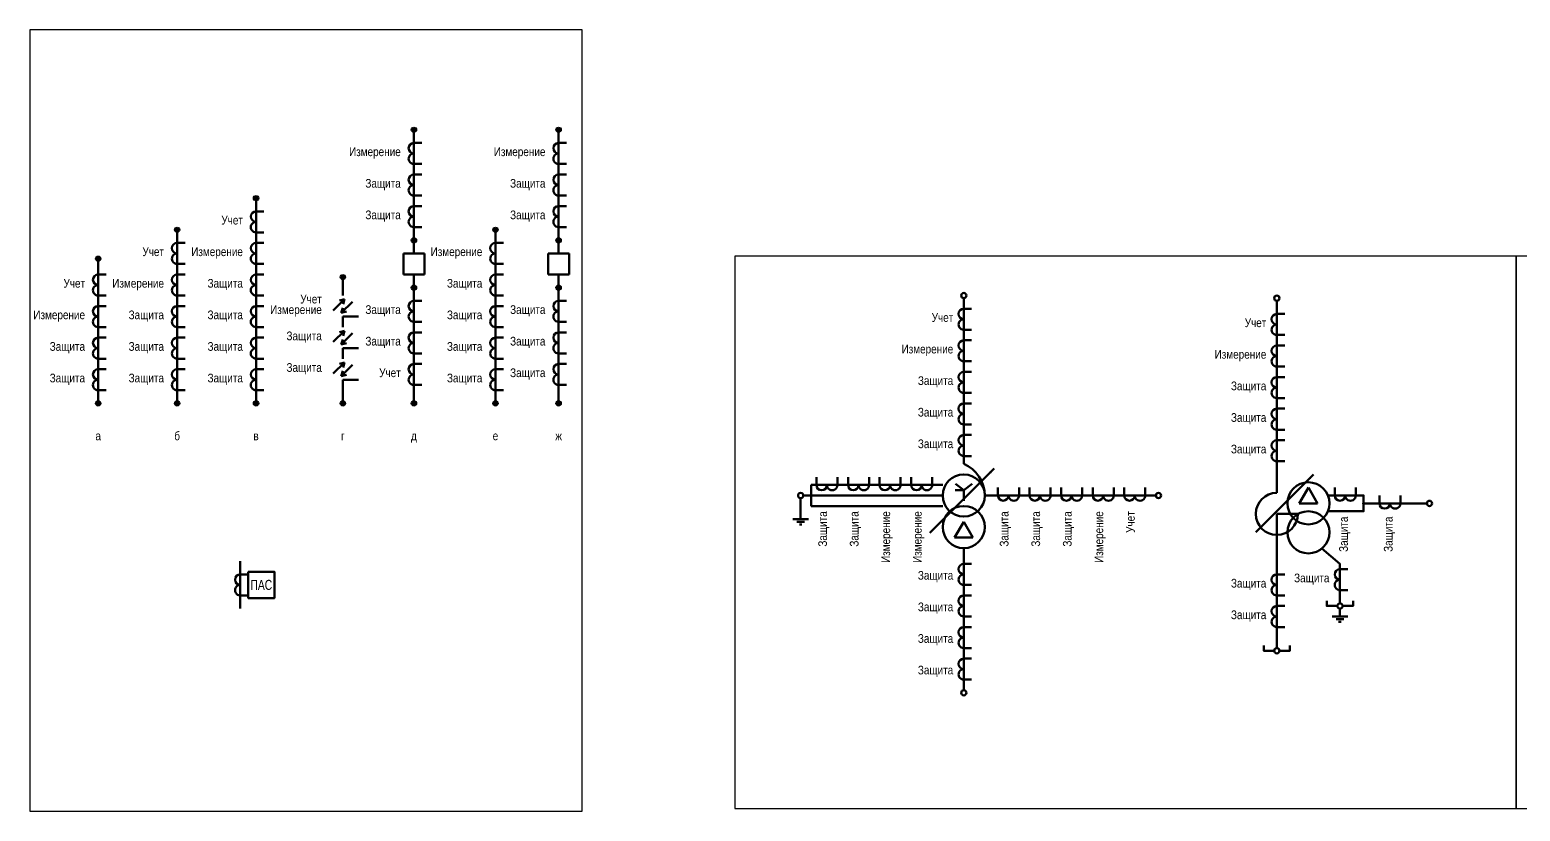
# Model space of a CAD drawing. Header units: millimetres. Extents: x 2565 to 10526, y 3800 to 9503.
# Drawn here: x 4117 to 4684, y 4304 to 4601 of the extents above; entities that cross this region are included whole.
import ezdxf
from ezdxf.enums import TextEntityAlignment as Align

# ---------------------------------------------------------------- set-up
doc = ezdxf.new("R2010")
doc.units = ezdxf.units.MM
doc.layers.add('Основная', color=7, linetype='Continuous', lineweight=30)
doc.layers.add('Толстая', color=7, linetype='Continuous', lineweight=53)
doc.layers.add('Рамка', color=190, linetype='Continuous', lineweight=25, plot=False)
doc.styles.add('Narrow', font='ARIALN.TTF')
doc.styles.add('Вывод', font='tahoma.ttf', dxfattribs={"height": 2.5})
doc.styles.add('Компонент', font='ARIALN.TTF', dxfattribs={"height": 3.5})

# ---------------------------------------------------------------- blocks, each defined once
blk = doc.blocks.new('*U56')
at = {"color": 0}
for p, q in [((0, 0), (-8, 0)), ((-8, -8), (-8, 0)), ((0, -8), (0, 0)), ((0, -8), (-8, -8))]:
    blk.add_line(p, q, dxfattribs=at)
at = {"layer": 'Основная', "style": 'Компонент'}
blk.add_attdef('ОУ', text='', height=3.5, dxfattribs=at).set_placement((-15, -3), align=Align.MIDDLE_CENTER)
blk = doc.blocks.new('*U252')
blk.add_hatch(color=0).paths.add_polyline_path([(0.97, 0, 1), (-0.97, 0, 1)])
at = {"color": 0, "ltscale": 0.25}
blk.add_circle((0, 0), 1, dxfattribs=at)
blk = doc.blocks.new('*U253')
at = {"color": 0, "lineweight": 50}
blk.add_line((0, -5), (0, 5), dxfattribs=at)
at = {"color": 0, "ltscale": 0.25}
for p, q in [((0, 4), (3, 4)), ((0, -4), (3, -4))]:
    blk.add_line(p, q, dxfattribs=at)
for centre, major_axis, start_param, end_param in [((0, -2), (-2, 0), 4.712389, 7.853982), ((0, 2), (0, -2), 3.141593, 6.283185)]:
    blk.add_ellipse(centre, major_axis=major_axis, ratio=1, start_param=start_param, end_param=end_param, dxfattribs=at)
at = {"layer": 'Основная'}
for tag, height, style, p in [('ОУ', 3.5, 'Компонент', (-15, 0)), ('В1', 2.5, 'Вывод', (7, 4)), ('В2', 2.5, 'Вывод', (7, -4))]:
    blk.add_attdef(tag, text='', height=height, dxfattribs=dict(at, style=style)).set_placement(p, align=Align.MIDDLE_CENTER)
blk = doc.blocks.new('*U16')
at = {"ltscale": 0.25}
for p, q in [((-3.46, -4), (0, 2)), ((0, 2), (3.46, -4)), ((-3.46, -4), (3.46, -4))]:
    blk.add_line(p, q, dxfattribs=at)
blk.add_circle((0, 0), 8, dxfattribs=at)
at = {"layer": 'Основная', "style": 'Компонент'}
blk.add_attdef('ОУ', text='', height=3.5, dxfattribs=at).set_placement((17, 0), align=Align.MIDDLE_CENTER)
blk = doc.blocks.new('*U17')
at = {"ltscale": 0.25}
for p, q in [((0, 0), (-20, 0)), ((14.44, 0), (0, 0))]:
    blk.add_line(p, q, dxfattribs=at)
blk.add_lwpolyline([(-18, 0, 1, 0, 0), (-20, 0, 0, 0, 0)], format="xyseb", dxfattribs=at)
at = {"layer": 'Основная', "style": 'Вывод'}
blk.add_attdef('ОС', text='', height=2.5, dxfattribs=at).set_placement((3, 2), align=Align.MIDDLE_CENTER)
blk = doc.blocks.new('*U18')
at = {"ltscale": 0.25}
for q in [(-3.2, 4.4), (3.2, 4.4), (0, -2), (3.21, 2)]:
    blk.add_line((0, 2), q, dxfattribs=at)
blk.add_circle((0, 0), 8, dxfattribs=at)
blk.add_arc((5.23, -0.15), 13.23, 113.2803, 179.3396, dxfattribs=at)
at = {"layer": 'Основная', "style": 'Компонент'}
blk.add_attdef('ОУ', text='', height=3.5, dxfattribs=at).set_placement((-17, 0), align=Align.MIDDLE_CENTER)
blk = doc.blocks.new('*U43')
at = {"color": 0, "ltscale": 0.25}
for p, q in [((-4, 0), (-4, 3)), ((4, 0), (4, 3))]:
    blk.add_line(p, q, dxfattribs=at)
at = {"color": 0, "lineweight": 50}
blk.add_line((5, 0), (-5, 0), dxfattribs=at)
at = {"color": 0, "ltscale": 0.25}
for centre, major_axis, start_param, end_param in [((2, 0), (0, -2), 4.712389, 7.853982), ((-2, 0), (2, 0), 3.141593, 6.283185)]:
    blk.add_ellipse(centre, major_axis=major_axis, ratio=1, start_param=start_param, end_param=end_param, dxfattribs=at)
at = {"layer": 'Основная'}
for tag, height, style, p in [('В1', 2.5, 'Вывод', (-6, 5)), ('В2', 2.5, 'Вывод', (6, 5)), ('ОУ', 3.5, 'Компонент', (0, -6))]:
    blk.add_attdef(tag, text='', height=height, dxfattribs=dict(at, style=style)).set_placement(p, align=Align.MIDDLE_CENTER)
blk = doc.blocks.new('*U42')
at = {"color": 0, "lineweight": 50}
blk.add_line((0, -5), (0, 5), dxfattribs=at)
at = {"color": 0, "ltscale": 0.25}
for p, q in [((0, 4), (3, 4)), ((0, -4), (3, -4))]:
    blk.add_line(p, q, dxfattribs=at)
for centre, major_axis, start_param, end_param in [((0, -2), (-2, 0), 4.712389, 7.853982), ((0, 2), (0, -2), 3.141593, 6.283185)]:
    blk.add_ellipse(centre, major_axis=major_axis, ratio=1, start_param=start_param, end_param=end_param, dxfattribs=at)
at = {"layer": 'Основная'}
for tag, height, style, p in [('В1', 2.5, 'Вывод', (5, 6)), ('ОУ', 3.5, 'Компонент', (-6, 0)), ('В2', 2.5, 'Вывод', (5, -6))]:
    blk.add_attdef(tag, text='', height=height, dxfattribs=dict(at, style=style)).set_placement(p, align=Align.MIDDLE_CENTER)
blk = doc.blocks.new('*U31')
at = {"color": 0}
for p, q in [((-3, 0), (3, 0)), ((0, 3), (0, 0)), ((-1.5, -1), (1.5, -1)), ((-0.5, -2), (0.5, -2))]:
    blk.add_line(p, q, dxfattribs=at)
blk = doc.blocks.new('*U133')
at = {"ltscale": 0.35}
for q in [(-8, 0), (0, -8)]:
    blk.add_line((0, 0), q, dxfattribs=at)
blk.add_arc((0, 0), 8, 180, 90, dxfattribs=at)
at = {"layer": 'Основная', "style": 'Компонент'}
blk.add_attdef('ОУ', text='', height=3.5, dxfattribs=at).set_placement((-17, 0), align=Align.MIDDLE_CENTER)
blk = doc.blocks.new('*U279')
at = {"ltscale": 0.25}
for p, q in [((-3.46, 0), (0, 6)), ((0, 6), (3.46, 0)), ((-3.46, 0), (3.46, 0))]:
    blk.add_line(p, q, dxfattribs=at)
blk.add_circle((0, 0), 8, dxfattribs=at)
at = {"layer": 'Основная', "style": 'Компонент'}
blk.add_attdef('ОУ', text='', height=3.5, dxfattribs=at).set_placement((-17, 0), align=Align.MIDDLE_CENTER)
blk = doc.blocks.new('*U27')
at = {"color": 0}
for p, q in [((-3, 0), (3, 0)), ((0, 3), (0, 0)), ((-1.5, -1), (1.5, -1)), ((-0.5, -2), (0.5, -2))]:
    blk.add_line(p, q, dxfattribs=at)

msp = doc.modelspace()

# ---------------------------------------------------------------- linework, layer by layer
at = {"layer": 'Рамка'}
for points in [[(4117, 4304), (4327, 4304), (4327, 4601), (4117, 4601)], [(4385, 4515), (4385, 4305), (4682, 4305), (4682, 4515)], [(4682, 4515), (4682, 4305), (4979, 4305), (4979, 4515)]]:
    msp.add_lwpolyline(points, close=True, dxfattribs=at)
at = {"layer": 'Толстая'}
for points in [[(4263, 4563), (4263, 4516)], [(4318, 4563), (4318, 4516)], [(4203, 4537), (4203, 4459)], [(4173, 4525), (4173, 4459)], [(4294, 4525), (4294, 4459)], [(4143, 4514), (4143, 4459)], [(4236, 4507), (4236, 4500)], [(4263, 4508), (4263, 4459)], [(4318, 4508), (4318, 4459)], [(4232.35, 4494.35), (4236.6, 4498.6)], [(4236.6, 4498.6), (4234.67, 4498.08)], [(4236.6, 4498.6), (4236.08, 4496.67)], [(4472, 4436), (4472, 4499)], [(4239.65, 4497.65), (4235.4, 4493.4)], [(4235.4, 4493.4), (4235.92, 4495.33)], [(4235.4, 4493.4), (4237.33, 4493.92)], [(4591, 4498), (4591, 4425)], [(4236, 4492), (4236, 4488)], [(4236, 4492), (4242, 4492)], [(4232.35, 4482.35), (4236.6, 4486.6)], [(4236.6, 4486.6), (4234.67, 4486.08)], [(4239.65, 4485.65), (4235.4, 4481.4)], [(4235.4, 4481.4), (4235.92, 4483.33)], [(4235.4, 4481.4), (4237.33, 4481.92)], [(4236.6, 4486.6), (4236.08, 4484.67)], [(4236, 4480), (4236, 4476)], [(4236, 4480), (4242, 4480)], [(4232.35, 4470.35), (4236.6, 4474.6)], [(4236.6, 4474.6), (4234.67, 4474.08)], [(4239.65, 4473.65), (4235.4, 4469.4)], [(4235.4, 4469.4), (4235.92, 4471.33)], [(4235.4, 4469.4), (4237.33, 4469.92)], [(4236.6, 4474.6), (4236.08, 4472.67)], [(4236, 4468), (4242, 4468)], [(4236, 4468), (4236, 4459)], [(4583, 4410), (4604.93, 4431.93)], [(4464, 4428), (4414, 4428)], [(4414, 4428), (4414, 4420)], [(4410, 4423), (4410, 4418)], [(4414, 4424), (4411, 4424)], [(4464, 4424), (4414, 4424)], [(4464, 4420), (4414, 4420)], [(4480, 4424), (4545, 4424)], [(4610.42, 4424), (4624, 4424), (4624, 4418), (4610.42, 4418)], [(4648, 4421), (4624, 4421)], [(4591, 4409), (4591, 4366)], [(4472, 4404), (4472, 4350)], [(4608.15, 4403.87), (4615, 4398), (4615, 4383)], [(4197, 4399), (4197, 4381)], [(4610, 4384), (4610, 4382), (4614, 4382)], [(4616, 4382), (4620, 4382), (4620, 4384)], [(4586, 4367), (4586, 4365), (4590, 4365)], [(4592, 4365), (4596, 4365), (4596, 4367)]]:
    msp.add_lwpolyline(points, dxfattribs=at)
msp.add_lwpolyline([(4604.93, 4431.93, 0, 1, 0), (4603.51, 4430.51, 0, 0, 0)], format="xyseb", dxfattribs=at)
at = {"layer": 'Толстая', "ltscale": 0.25, "const_width": 0.6}
for points in [[(4413.7, 4424, 1), (4414.3, 4424, 1)], [(4623.7, 4421, 1), (4624.3, 4421, 1)]]:
    msp.add_lwpolyline(points, format="xyb", close=True, dxfattribs=at)
at = {"layer": 'Толстая'}
msp.add_lwpolyline([(4200, 4395), (4210, 4395), (4210, 4385), (4200, 4385)], close=True, dxfattribs=at)
for centre, radius in [((4472, 4500), 1), ((4591, 4499), 1), ((4410, 4424), 1), ((4546, 4424), 1), ((4649, 4421), 1), ((4603, 4410), 8), ((4615, 4382), 1), ((4591, 4365), 1), ((4472, 4349), 1)]:
    msp.add_circle(centre, radius, dxfattribs=at)

# ---------------------------------------------------------------- block references
at = {"layer": 'Основная', "ltscale": 0.25}
for p in [(4263, 4563), (4318, 4563), (4203, 4537), (4173, 4525), (4263, 4521), (4294, 4525), (4318, 4521), (4143, 4514), (4236, 4507), (4263, 4503), (4318, 4503), (4143, 4459), (4173, 4459), (4203, 4459), (4236, 4459), (4263, 4459), (4294, 4459), (4318, 4459)]:
    msp.add_blockref('*U252', p, dxfattribs=at)
at = {"layer": 'Толстая', "ltscale": 0.25}
for name, p in [('*U253', (4263, 4554)), ('*U253', (4318, 4554)), ('*U253', (4263, 4542)), ('*U253', (4318, 4542)), ('*U253', (4203, 4528)), ('*U253', (4263, 4530)), ('*U253', (4318, 4530)), ('*U253', (4173, 4516)), ('*U253', (4203, 4516)), ('*U253', (4294, 4516)), ('*U56', (4267, 4516)), ('*U56', (4322, 4516)), ('*U253', (4143, 4504)), ('*U253', (4173, 4504)), ('*U253', (4203, 4504)), ('*U253', (4294, 4504)), ('*U253', (4263, 4494)), ('*U253', (4318, 4494)), ('*U253', (4143, 4492)), ('*U253', (4173, 4492)), ('*U253', (4203, 4492)), ('*U253', (4294, 4492)), ('*U42', (4472, 4491)), ('*U42', (4591, 4489)), ('*U253', (4263, 4482)), ('*U253', (4318, 4482)), ('*U253', (4143, 4480)), ('*U253', (4173, 4480)), ('*U253', (4203, 4480)), ('*U253', (4294, 4480)), ('*U42', (4472, 4479)), ('*U42', (4591, 4477)), ('*U253', (4143, 4468)), ('*U253', (4173, 4468)), ('*U253', (4203, 4468)), ('*U253', (4263, 4470)), ('*U253', (4294, 4468)), ('*U253', (4318, 4470)), ('*U42', (4472, 4467)), ('*U42', (4591, 4465)), ('*U42', (4472, 4455)), ('*U42', (4591, 4453)), ('*U42', (4472, 4443)), ('*U42', (4591, 4441)), ('*U43', (4420, 4428)), ('*U43', (4432, 4428)), ('*U43', (4444, 4428)), ('*U43', (4456, 4428)), ('*U43', (4489, 4424)), ('*U43', (4501, 4424)), ('*U43', (4513, 4424)), ('*U43', (4525, 4424)), ('*U43', (4537, 4424)), ('*U43', (4617, 4424)), ('*U43', (4634, 4421)), ('*U31', (4410, 4415)), ('*U42', (4472, 4394)), ('*U42', (4615, 4392)), ('*U253', (4197, 4390)), ('*U42', (4591, 4390)), ('*U42', (4472, 4382)), ('*U42', (4591, 4378)), ('*U27', (4615, 4378)), ('*U42', (4472, 4370)), ('*U42', (4472, 4358))]:
    msp.add_blockref(name, p, dxfattribs=at)
at = {"layer": 'Толстая', "ltscale": 0.35, "xscale": -1}
for name, p in [('*U18', (4472, 4424)), ('*U133', (4591, 4417)), ('*U279', (4603, 4421))]:
    msp.add_blockref(name, p, dxfattribs=at)
at = {"layer": 'Толстая', "ltscale": 0.25, "rotation": 224.9999999999999}
msp.add_blockref('*U17', (4469.36, 4420.05), dxfattribs=at)
at = {"layer": 'Толстая', "ltscale": 0.35}
msp.add_blockref('*U16', (4472, 4412), dxfattribs=at)

# ---------------------------------------------------------------- texts
at = {"layer": 'Основная', "style": 'Narrow'}
for s, p in [('Измерение', (4258, 4553)), ('Измерение', (4313, 4553)), ('Защита', (4258, 4541)), ('Защита', (4313, 4541)), ('Защита', (4258, 4529)), ('Защита', (4313, 4529)), ('Учет', (4198, 4527)), ('Учет', (4168, 4515)), ('Измерение', (4198, 4515)), ('Измерение', (4289, 4515)), ('Учет', (4138, 4503)), ('Измерение', (4168, 4503)), ('Защита', (4198, 4503)), ('Защита', (4289, 4503)), ('Учет', (4228, 4497)), ('Измерение', (4138, 4491)), ('Защита', (4168, 4491)), ('Защита', (4198, 4491)), ('Измерение', (4228, 4493)), ('Защита', (4258, 4493)), ('Защита', (4289, 4491)), ('Защита', (4313, 4493)), ('Учет', (4468, 4490)), ('Учет', (4587, 4488)), ('Защита', (4138, 4479)), ('Защита', (4168, 4479)), ('Защита', (4198, 4479)), ('Защита', (4228, 4483)), ('Защита', (4258, 4481)), ('Защита', (4289, 4479)), ('Защита', (4313, 4481)), ('Измерение', (4468, 4478)), ('Измерение', (4587, 4476)), ('Защита', (4138, 4467)), ('Защита', (4168, 4467)), ('Защита', (4198, 4467)), ('Защита', (4228, 4471)), ('Учет', (4258, 4469)), ('Защита', (4289, 4467)), ('Защита', (4313, 4469)), ('Защита', (4468, 4466)), ('Защита', (4587, 4464)), ('Защита', (4468, 4454)), ('Защита', (4587, 4452)), ('Защита', (4468, 4442)), ('Защита', (4587, 4440)), ('Защита', (4468, 4392)), ('Защита', (4587, 4389)), ('Защита', (4611, 4391)), ('Защита', (4468, 4380)), ('Защита', (4587, 4377)), ('Защита', (4468, 4368)), ('Защита', (4468, 4356))]:
    msp.add_text(s, height=3.3, dxfattribs=at).set_placement(p, align=Align.RIGHT)
for s, p in [('a', (4143, 4445)), ('б', (4173, 4445)), ('в', (4203, 4445)), ('г', (4236, 4445)), ('д', (4263, 4445)), ('е', (4294, 4445)), ('ж', (4318, 4445))]:
    msp.add_text(s, height=3.3, dxfattribs=at).set_placement(p, align=Align.CENTER)
for s, p in [('Защита', (4420, 4418)), ('Защита', (4432, 4418)), ('Измерение', (4444, 4418)), ('Измерение', (4456, 4418)), ('Защита', (4489, 4418)), ('Защита', (4501, 4418)), ('Защита', (4513, 4418)), ('Измерение', (4525, 4418)), ('Учет', (4537, 4418)), ('Защита', (4618, 4416)), ('Защита', (4635, 4416))]:
    msp.add_text(s, height=3.3, rotation=90, dxfattribs=at).set_placement(p, align=Align.RIGHT)
at = {"layer": 'Основная', "insert": (4205, 4390), "char_height": 3.8, "width": 10, "attachment_point": 5, "style": 'Narrow'}
msp.add_mtext('\\pi-11.4,l11.4,t11.4;{\\W0.9;ПАС}', dxfattribs=at)

doc.saveas('drawing.dxf')
